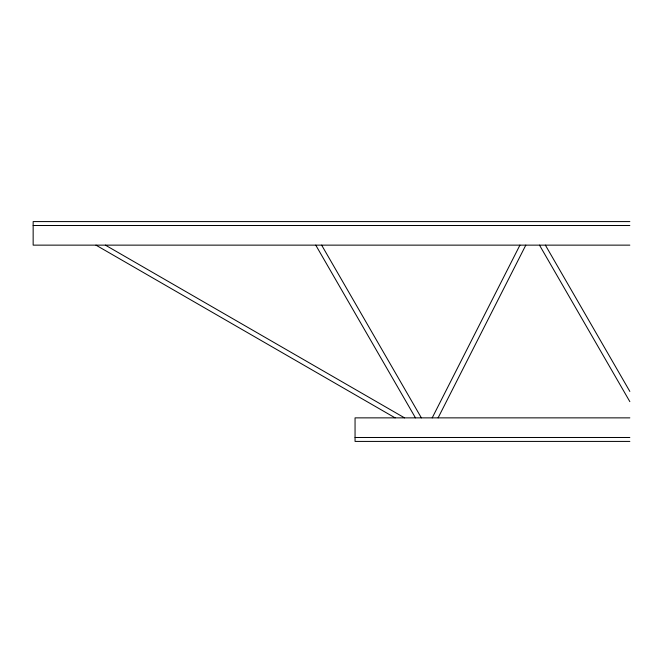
<?xml version="1.0" encoding="UTF-8"?>
<svg xmlns="http://www.w3.org/2000/svg" width="663" height="663" viewBox="0 0 663 663"><rect width="100%" height="100%" fill="white"/><g stroke="black" fill="none" stroke-linecap="round" stroke-linejoin="round"><path stroke-width="0.99" d="M432.201 417.864L519.933 245.136M438.094 417.864L525.817 245.136M629.85 221.583L33.15 221.583L33.15 245.136L629.85 245.136M33.15 225.511L629.85 225.511M629.85 417.864L355.053 417.864L355.053 441.417L629.85 441.417M355.053 437.489L629.85 437.489M105.384 245.136L404.554 417.864M95.961 245.136L395.14 417.864M545.376 245.136L629.85 391.443M539.491 245.136L629.85 401.645M321.638 245.136L421.37 417.864M315.754 245.136L415.477 417.864"/></g></svg>
